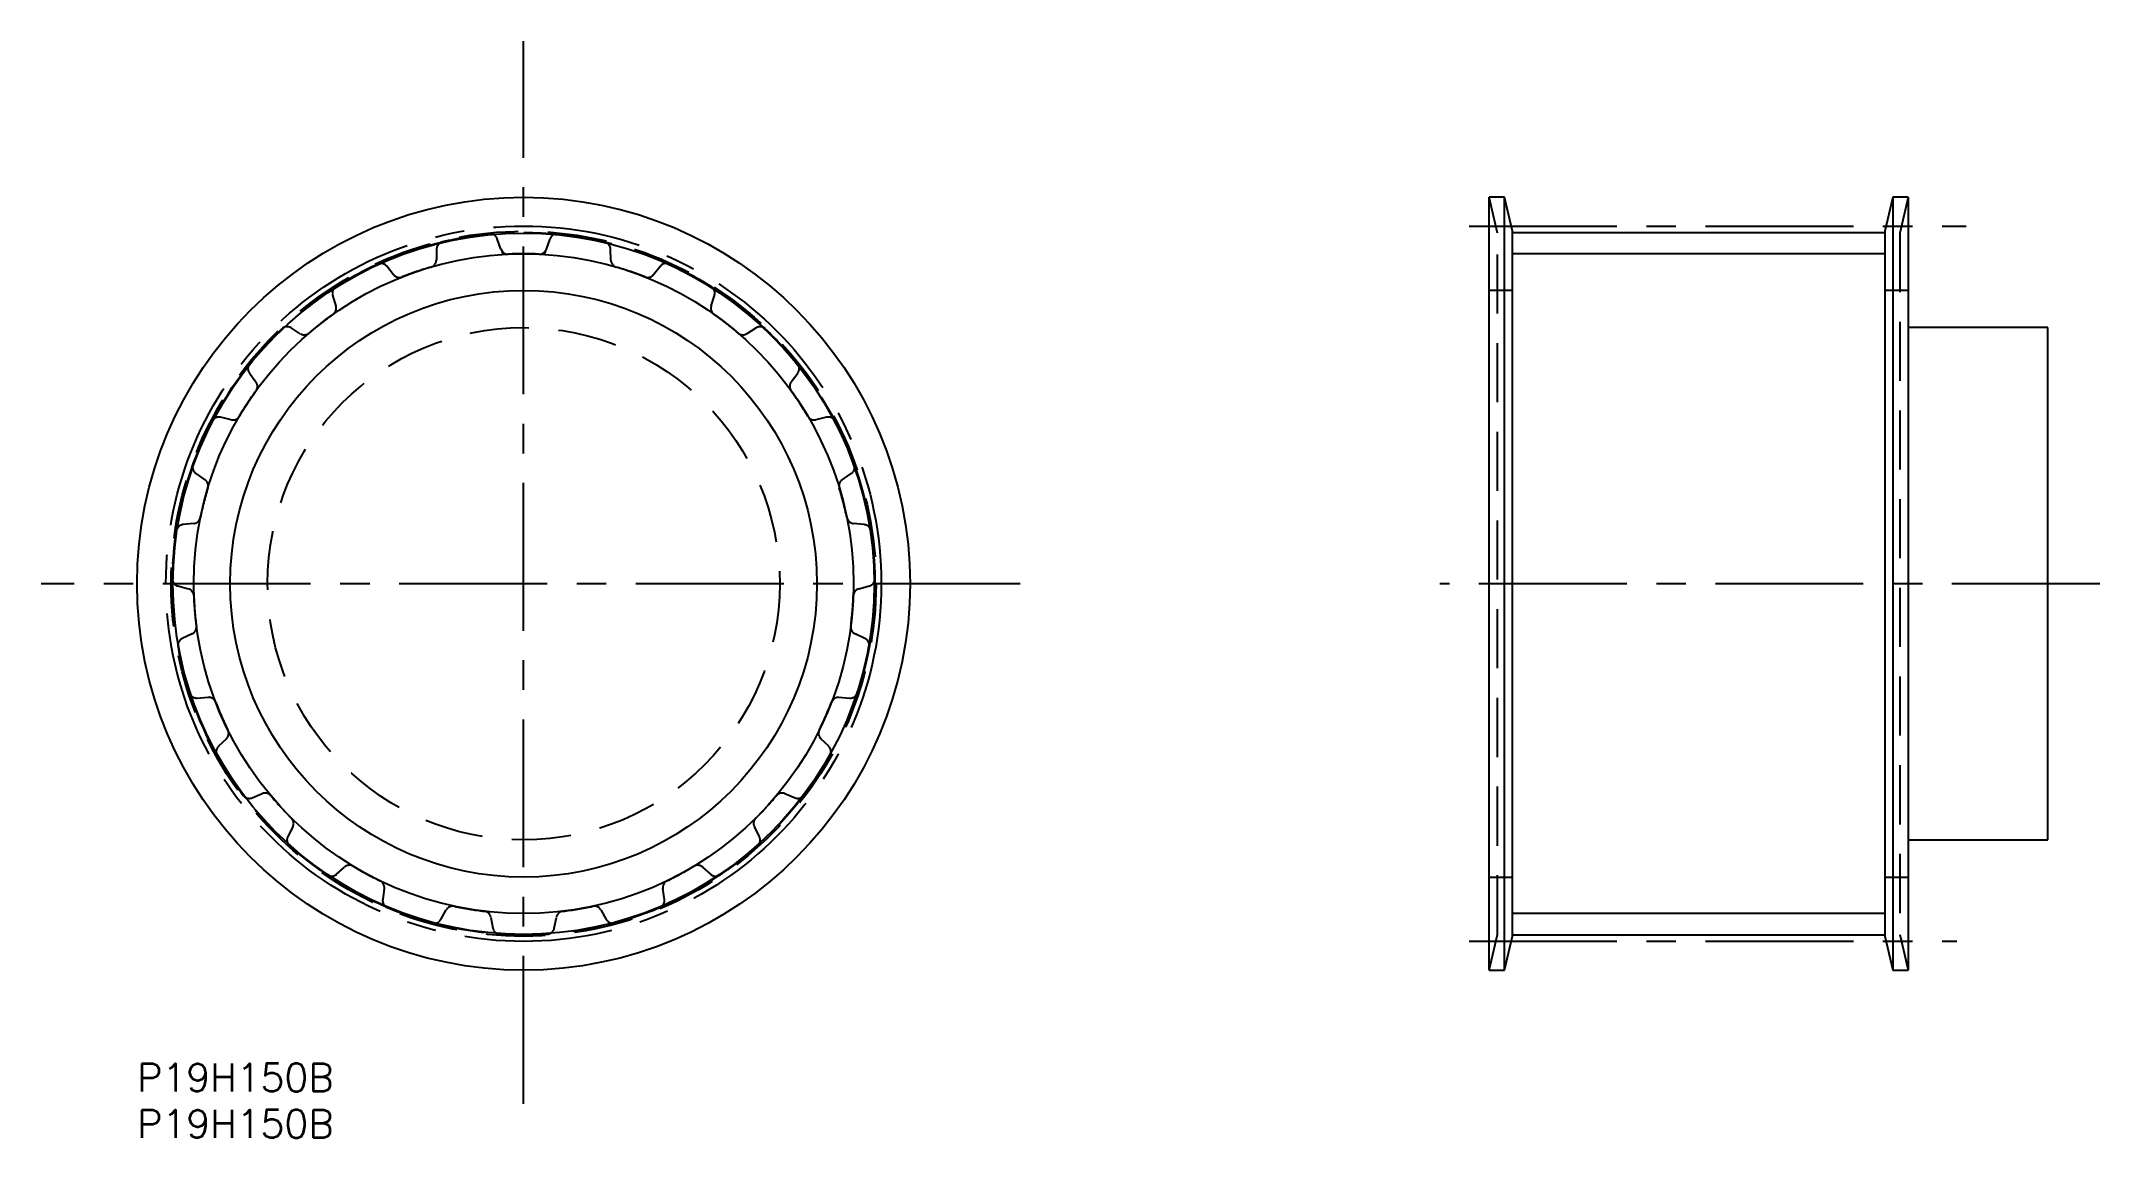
# Model space of a CAD drawing. Extents: x -10 to 211, y -8 to 110.
import ezdxf

# ---------------------------------------------------------------- set-up
doc = ezdxf.new("R2010")
doc.units = 0
doc.header["$LTSCALE"] = 0.5
for name, pattern in [('CENTER', [50.8, 31.75, -6.35, 6.35, -6.35]), ('DASHED', [19.05, 12.7, -6.35]), ('PHANTOM', [63.5, 31.75, -6.35, 6.35, -6.35, 6.35, -6.35])]:
    doc.linetypes.add(name, pattern=pattern)
for name, color, linetype in [('MSM_CENTER', 1, 'CENTER'), ('MSM_CONTINUOUS', 7, 'CONTINUOUS'), ('MSM_DASHED', 4, 'DASHED'), ('MSM_IMAGINARY', 6, 'PHANTOM'), ('MSM_NARROW', 5, 'CONTINUOUS'), ('MSM_PART_NUMBER', 7, 'CONTINUOUS')]:
    doc.layers.add(name, color=color, linetype=linetype)
doc.styles.get("Standard").update_dxf_attribs({"font": 'txt.shx', "height": 3, "bigfont": 'bigfont.shx'})

msp = doc.modelspace()

# ---------------------------------------------------------------- linework, layer by layer
at = {"layer": 'MSM_CENTER'}
for p, q in [((41.5, -4.35), (41.5, 109.76)), ((143.03, 89.91), (196.43, 89.91)), ((94.83, 51.5), (-10.31, 51.5)), ((210.77, 51.5), (139.88, 51.5)), ((143.03, 13.1), (195.42, 13.1))]:
    msp.add_line(p, q, dxfattribs=at)
msp.add_circle((41.5, 51.5), 38.41, dxfattribs=at)
at = {"layer": 'MSM_CONTINUOUS'}
for p, q in [((146.83, 93), (145.19, 93)), ((145.19, 10), (145.19, 93)), ((147.69, 89.35), (146.83, 93)), ((146.83, 10), (146.83, 93)), ((188.55, 93), (187.69, 89.35)), ((190.19, 93), (188.55, 93)), ((188.55, 93), (188.55, 10)), ((190.19, 93), (190.19, 10)), ((147.69, 13.65), (147.69, 89.35)), ((147.69, 89.22), (187.69, 89.22)), ((187.69, 89.35), (187.69, 13.65)), ((205.19, 79), (190.19, 79)), ((205.19, 24), (205.19, 79)), ((190.19, 24), (205.19, 24)), ((146.83, 10), (147.69, 13.65)), ((147.69, 13.78), (187.69, 13.78)), ((187.69, 13.65), (188.55, 10)), ((145.19, 10), (146.83, 10)), ((188.55, 10), (190.19, 10))]:
    msp.add_line(p, q, dxfattribs=at)
for radius in [41.5, 37.66, 31.5]:
    msp.add_circle((41.5, 51.5), radius, dxfattribs=at)
at = {"layer": 'MSM_DASHED'}
for p, q in [((146.09, 89.16), (145.19, 93)), ((190.19, 93), (189.29, 89.16)), ((39.07, 87.42), (38.67, 88.52)), ((44.33, 88.52), (43.93, 87.42)), ((146.09, 13.84), (146.09, 89.16)), ((189.29, 89.16), (189.29, 13.84)), ((32.16, 87.43), (32.13, 86.26)), ((50.87, 86.26), (50.84, 87.43)), ((27.54, 84.68), (26.8, 85.6)), ((56.2, 85.6), (55.46, 84.68)), ((20.99, 82.45), (21.35, 81.34)), ((61.65, 81.34), (62.01, 82.45)), ((147.69, 83), (145.19, 83)), ((190.19, 83), (187.69, 83)), ((17.52, 78.35), (16.53, 78.98)), ((66.47, 78.98), (65.48, 78.35)), ((12.06, 74.12), (12.76, 73.18)), ((70.24, 73.18), (70.94, 74.12)), ((10.1, 69.11), (8.96, 69.38)), ((74.04, 69.38), (72.9, 69.11)), ((6.31, 63.33), (7.28, 62.67)), ((75.72, 62.67), (76.69, 63.33)), ((6.09, 57.96), (4.92, 57.85)), ((78.08, 57.85), (76.91, 57.96)), ((4.37, 51.26), (5.5, 50.95)), ((77.5, 50.95), (78.63, 51.26)), ((5.91, 46.11), (4.84, 45.62)), ((78.16, 45.62), (77.09, 46.11)), ((6.46, 39.22), (7.63, 39.3)), ((75.37, 39.3), (76.54, 39.22)), ((9.58, 34.85), (8.73, 34.04)), ((74.27, 34.04), (73.42, 34.85)), ((12.35, 28.51), (13.43, 28.96)), ((69.57, 28.96), (70.65, 28.51)), ((16.72, 25.39), (16.18, 24.35)), ((66.82, 24.35), (66.28, 25.39)), ((21.39, 20.29), (22.27, 21.07)), ((60.73, 21.07), (61.61, 20.29)), ((145.19, 20), (147.69, 20)), ((187.69, 20), (190.19, 20)), ((26.54, 18.76), (26.37, 17.6)), ((56.63, 17.6), (56.46, 18.76)), ((32.62, 15.45), (33.19, 16.47)), ((37.98, 15.67), (38.2, 14.52)), ((44.8, 14.52), (45.02, 15.67)), ((49.81, 16.47), (50.38, 15.45)), ((145.19, 10), (146.09, 13.84)), ((189.29, 13.84), (190.19, 10))]:
    msp.add_line(p, q, dxfattribs=at)
for radius in [37.85, 27.5]:
    msp.add_circle((41.5, 51.5), radius, dxfattribs=at)
for centre, radius, start, end in [((41.5, 51.5), 37.72, 95.5657, 103.3817), ((37.92, 88.25), 0.8, 20, 95.5657), ((45.08, 88.25), 0.8, 84.4343, 160), ((41.5, 51.5), 37.72, 76.6183, 84.4343), ((31.33, 86.27), 0.8, 286.2956, 358.9474), ((32.96, 87.42), 0.8, 103.3817, 178.9474), ((39.82, 87.69), 0.8, 200, 272.6517), ((41.5, 51.5), 35.43, 87.3483, 92.6517), ((43.18, 87.69), 0.8, 267.3483, 340), ((50.04, 87.42), 0.8, 1.0526, 76.6183), ((51.67, 86.27), 0.8, 181.0526, 253.7043), ((41.5, 51.5), 37.72, 114.5131, 122.329), ((26.18, 85.09), 0.8, 38.9474, 114.5131), ((28.16, 85.19), 0.8, 218.9474, 291.5991), ((41.5, 51.5), 35.43, 106.2957, 111.5991), ((41.5, 51.5), 35.43, 68.4009, 73.7043), ((54.84, 85.19), 0.8, 248.4009, 321.0526), ((56.82, 85.09), 0.8, 65.4869, 141.0526), ((41.5, 51.5), 37.72, 57.671, 65.4869), ((21.76, 82.7), 0.8, 122.329, 197.8947), ((61.24, 82.7), 0.8, 342.1053, 57.671), ((41.5, 51.5), 35.43, 125.243, 130.5465), ((20.59, 81.09), 0.8, 305.243, 17.8947), ((62.41, 81.09), 0.8, 162.1053, 234.757), ((41.5, 51.5), 35.43, 49.4535, 54.757), ((41.5, 51.5), 37.72, 133.4604, 141.2764), ((16.1, 78.3), 0.8, 57.8947, 133.4604), ((17.95, 79.03), 0.8, 237.8947, 310.5465), ((65.05, 79.03), 0.8, 229.4535, 302.1053), ((66.9, 78.3), 0.8, 46.5396, 122.1053), ((41.5, 51.5), 37.72, 38.7236, 46.5396), ((12.7, 74.6), 0.8, 141.2764, 216.8421), ((12.12, 72.7), 0.8, 324.1904, 36.8421), ((70.88, 72.7), 0.8, 143.1579, 215.8096), ((70.3, 74.6), 0.8, 323.1579, 38.7236), ((41.5, 51.5), 35.43, 144.1904, 149.4938), ((41.5, 51.5), 35.43, 30.5062, 35.8096), ((41.5, 51.5), 37.72, 152.4078, 160.2238), ((8.78, 68.6), 0.8, 76.8421, 152.4078), ((10.29, 69.89), 0.8, 256.8421, 329.4938), ((72.71, 69.89), 0.8, 210.5062, 283.1579), ((74.22, 68.6), 0.8, 27.5922, 103.1579), ((41.5, 51.5), 37.72, 19.7762, 27.5922), ((6.76, 63.99), 0.8, 160.2238, 235.7895), ((76.24, 63.99), 0.8, 304.2105, 19.7762), ((6.83, 62.01), 0.8, 343.1378, 55.7895), ((76.17, 62.01), 0.8, 124.2105, 196.8622), ((41.5, 51.5), 35.43, 163.1378, 168.4412), ((41.5, 51.5), 35.43, 11.5588, 16.8622), ((5, 57.05), 0.8, 95.7895, 171.3552), ((6, 58.76), 0.8, 275.7895, 348.4412), ((77, 58.76), 0.8, 191.5588, 264.2105), ((78, 57.05), 0.8, 8.6448, 84.2105), ((41.5, 51.5), 37.72, 171.3552, 179.1711), ((41.5, 51.5), 37.72, 0.8289, 8.6448), ((4.58, 52.03), 0.8, 179.1711, 254.7368), ((5.29, 50.18), 0.8, 2.0851, 74.7368), ((77.71, 50.18), 0.8, 105.2632, 177.9149), ((78.42, 52.03), 0.8, 285.2632, 0.8289), ((41.5, 51.5), 35.43, 182.0851, 187.3886), ((41.5, 51.5), 35.43, 352.6114, 357.9149), ((5.57, 46.84), 0.8, 294.7368, 7.3886), ((77.43, 46.84), 0.8, 172.6114, 245.2632), ((5.18, 44.9), 0.8, 114.7368, 190.3025), ((41.5, 51.5), 37.72, 190.3025, 198.1185), ((41.5, 51.5), 37.72, 341.8815, 349.6975), ((77.82, 44.9), 0.8, 349.6975, 65.2632), ((6.41, 40.02), 0.8, 198.1185, 273.6842), ((7.68, 38.5), 0.8, 21.0325, 93.6842), ((41.5, 51.5), 35.43, 201.0325, 206.3359), ((41.5, 51.5), 35.43, 333.6641, 338.9675), ((75.32, 38.5), 0.8, 86.3158, 158.9675), ((76.59, 40.02), 0.8, 266.3158, 341.8815), ((9.03, 35.43), 0.8, 313.6842, 26.3359), ((73.97, 35.43), 0.8, 153.6641, 226.3158), ((9.29, 33.46), 0.8, 133.6842, 209.2499), ((73.71, 33.46), 0.8, 330.7501, 46.3158), ((41.5, 51.5), 37.72, 209.2499, 217.0659), ((41.5, 51.5), 37.72, 322.9341, 330.7501), ((12.04, 29.25), 0.8, 217.0659, 292.6316), ((13.74, 28.22), 0.8, 39.9799, 112.6316), ((69.26, 28.22), 0.8, 67.3684, 140.0201), ((70.96, 29.25), 0.8, 247.3684, 322.9341), ((41.5, 51.5), 35.43, 219.9799, 225.2833), ((41.5, 51.5), 35.43, 314.7167, 320.0201), ((16.89, 23.98), 0.8, 152.6316, 228.1973), ((16.01, 25.76), 0.8, 332.6316, 45.2833), ((66.99, 25.76), 0.8, 134.7167, 207.3684), ((66.11, 23.98), 0.8, 311.8027, 27.3684), ((41.5, 51.5), 37.72, 228.1973, 236.0133), ((41.5, 51.5), 37.72, 303.9867, 311.8027), ((20.86, 20.89), 0.8, 236.0133, 311.5789), ((22.8, 20.47), 0.8, 58.9272, 131.5789), ((41.5, 51.5), 35.43, 238.9272, 244.2307), ((41.5, 51.5), 35.43, 295.7693, 301.0728), ((60.2, 20.47), 0.8, 48.4211, 121.0728), ((62.14, 20.89), 0.8, 228.4211, 303.9867), ((25.75, 18.87), 0.8, 351.5789, 64.2307), ((57.25, 18.87), 0.8, 115.7693, 188.4211), ((27.16, 17.48), 0.8, 171.5789, 247.1446), ((41.5, 51.5), 37.72, 247.1446, 254.9606), ((33.89, 16.08), 0.8, 77.8746, 150.5263), ((41.5, 51.5), 35.43, 257.8746, 263.178), ((37.2, 15.53), 0.8, 10.5263, 83.178), ((45.8, 15.53), 0.8, 96.822, 169.4737), ((41.5, 51.5), 35.43, 276.822, 282.1254), ((49.11, 16.08), 0.8, 29.4737, 102.1254), ((41.5, 51.5), 37.72, 285.0394, 292.8554), ((55.84, 17.48), 0.8, 292.8554, 8.4211), ((31.92, 15.84), 0.8, 254.9606, 330.5263), ((38.98, 14.67), 0.8, 190.5263, 266.092), ((41.5, 51.5), 37.72, 266.092, 273.908), ((44.02, 14.67), 0.8, 273.908, 349.4737), ((51.08, 15.84), 0.8, 209.4737, 285.0394)]:
    msp.add_arc(centre, radius, start, end, dxfattribs=at)
at = {"layer": 'MSM_IMAGINARY'}
msp.add_circle((41.5, 51.5), 37.72, dxfattribs=at)
at = {"layer": 'MSM_NARROW'}
for p, q in [((39.08, 87.42), (39.28, 86.86)), ((43.92, 87.42), (43.72, 86.86)), ((187.69, 86.93), (147.69, 86.93)), ((187.69, 16.07), (147.69, 16.07))]:
    msp.add_line(p, q, dxfattribs=at)
msp.add_circle((41.5, 51.5), 35.43, dxfattribs=at)

# ---------------------------------------------------------------- texts
at = {"layer": 'MSM_PART_NUMBER'}
for p in [(0, -3.01), (0, -8)]:
    msp.add_text('P19H150B', height=3, dxfattribs=at).set_placement(p)

doc.saveas('drawing.dxf')
